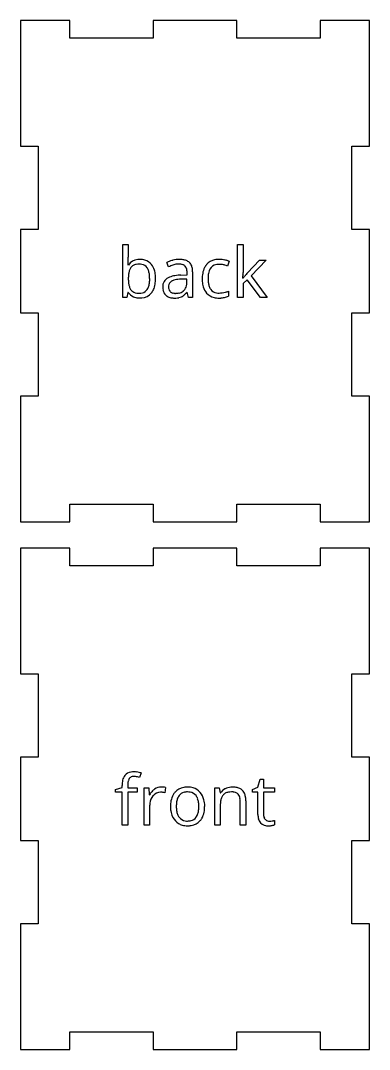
# Model space of a CAD drawing. Header units: millimetres. Extents: x 0 to 125, y 3 to 120.
# Drawn here: x 0 to 39.7, y 3 to 120.2 of the extents above; entities that cross this region are included whole.
import ezdxf

# ---------------------------------------------------------------- set-up
doc = ezdxf.new("R2010")
doc.units = ezdxf.units.MM

msp = doc.modelspace()

# ---------------------------------------------------------------- linework, layer by layer
at = {"layer": 'back_labelLayer'}
for p, q in [((11.62, 88.67), (11.62, 94.71)), ((11.62, 94.71), (12.26, 94.71)), ((12.26, 94.71), (12.26, 93.24)), ((24.68, 88.67), (24.68, 94.71)), ((24.68, 94.71), (25.32, 94.71)), ((25.32, 94.71), (25.32, 91.51)), ((16.84, 92.13), (16.64, 92.63)), ((23.73, 92.78), (23.54, 92.23)), ((25.82, 91.47), (27.2, 92.92)), ((27.96, 92.92), (26.24, 91.11)), ((27.2, 92.92), (27.96, 92.92)), ((12.23, 92.36), (12.26, 92.36)), ((18.95, 91.22), (18.95, 91.48)), ((19.57, 91.57), (19.57, 88.67)), ((18.23, 91.2), (18.95, 91.22)), ((18.93, 90.76), (18.29, 90.74)), ((18.93, 90.38), (18.93, 90.76)), ((25.29, 90.85), (25.32, 90.85)), ((25.8, 90.68), (25.32, 90.26)), ((25.32, 90.26), (25.32, 88.67)), ((27.3, 88.67), (25.8, 90.68)), ((26.24, 91.11), (28.08, 88.67)), ((12.22, 89.22), (12.08, 88.67)), ((12.26, 89.22), (12.22, 89.22)), ((18.97, 89.28), (18.94, 89.28)), ((19.1, 88.67), (18.97, 89.28)), ((23.67, 89.39), (23.67, 88.82)), ((12.08, 88.67), (11.62, 88.67)), ((19.57, 88.67), (19.1, 88.67)), ((25.32, 88.67), (24.68, 88.67)), ((28.08, 88.67), (27.3, 88.67))]:
    msp.add_line(p, q, dxfattribs=at)
for centre, radius, start, end in [((2.58, 93.1), 9.68, 355.7239, 358.1259), ((-1.16, 93.23), 13.42, 358.1123, 0.0484), ((13.46, 91.52), 1.46, 95.1835, 145.1109), ((13.59, 90.79), 2.2, 89.8744, 96.8145), ((13.62, 91.02), 1.97, 74.2393, 90.5624), ((13.75, 91.5), 1.47, 38.5631, 74.067), ((18.05, 90.02), 2.97, 106.3568, 118.335), ((18.18, 89.62), 3.38, 104.5163, 106.549), ((18.09, 90.01), 2.98, 90.0715, 104.6521), ((18.1, 90.27), 2.72, 81.568, 90.3249), ((18.25, 91.3), 1.68, 68.2273, 81.7494), ((18.47, 91.84), 1.1, 47.8683, 68.2934), ((18.51, 91.91), 1.02, 19.2331, 46.6741), ((22.42, 91.31), 1.67, 101.4913, 138.3134), ((22.62, 90.47), 2.53, 89.5892, 102.1787), ((22.64, 90.09), 2.9, 77.7702, 89.9476), ((22.58, 89.79), 3.21, 74.6797, 77.9579), ((22.88, 90.87), 2.1, 70.0945, 74.7386), ((23.16, 91.64), 1.27, 63.5035, 70.1861), ((23.31, 91.94), 0.938, 62.9254, 63.1913), ((4.18, 92.99), 8.07, 355.4721, 355.6525), ((15.73, 90.88), 3.47, 171.0668, 177.8457), ((14.3, 91.11), 2.01, 160.8926, 171.2334), ((13.44, 91.42), 1.1, 143.3382, 161.256), ((13.23, 91.55), 0.856, 120.1403, 142.4249), ((13.36, 91.32), 1.12, 100.4469, 119.6701), ((13.49, 90.64), 1.81, 89.5731, 100.7324), ((13.51, 90.96), 1.49, 78.6781, 90.375), ((13.64, 91.5), 0.939, 35.5408, 79.8011), ((13.53, 91.43), 1.07, 32.7033, 35.5243), ((13.25, 91.26), 1.4, 15.7779, 32.0151), ((12.32, 90.99), 2.36, 6.1649, 16.0397), ((13.41, 91.24), 1.9, 16.4709, 38.4075), ((12.45, 90.94), 2.91, 5.1338, 16.7974), ((18.73, 88.26), 4.31, 112.2122, 115.9641), ((18.31, 89.33), 3.16, 103.6227, 112.432), ((18.06, 90.37), 2.1, 90.4485, 103.7665), ((18.05, 90.87), 1.59, 83.6508, 90.1752), ((18.11, 91.4), 1.05, 70.5716, 83.9928), ((18.25, 91.78), 0.653, 42.7296, 71.038), ((18.19, 91.75), 0.718, 20.4094, 41.448), ((17.8, 91.6), 1.14, 7.8273, 20.6041), ((17.1, 91.49), 1.85, 359.6934, 8.0035), ((17.92, 91.69), 1.65, 6.3379, 19.6815), ((17.04, 91.58), 2.53, 359.8026, 6.6584), ((22.98, 91.02), 2.29, 153.0875, 170.1052), ((22.51, 91.25), 1.77, 138.655, 152.6853), ((23.5, 90.94), 2.16, 160.1419, 175.1368), ((22.49, 91.34), 1.08, 114.4266, 161.6633), ((22.59, 91), 1.43, 88.7194, 112.5668), ((22.63, 91), 1.43, 87.6748, 89.9748), ((22.6, 90.59), 1.84, 81.6909, 87.5079), ((22.49, 89.78), 2.66, 77.2999, 81.7345), ((22.33, 89.04), 3.42, 74.7802, 77.4498), ((22.48, 89.57), 2.86, 68.3294, 74.8831), ((21.03, 91.51), 4.29, 358.274, 359.8928), ((36.16, 82.27), 13.83, 138.3418, 139.2876), ((17.22, 90.8), 4.96, 177.6176, 180.0426), ((16.52, 90.78), 4.26, 179.7763, 185.7075), ((14.84, 90.61), 2.57, 185.5925, 194.205), ((12.31, 90.64), 2.38, 343.4171, 353.637), ((10.89, 90.82), 3.8, 359.7681, 6.3095), ((11.01, 90.79), 3.69, 353.4935, 0.2205), ((11.59, 90.78), 3.77, 350.6563, 0.338), ((11.23, 90.81), 4.13, 359.8779, 5.4094), ((17.28, 89.89), 1.11, 115.4905, 182.3568), ((17.84, 88.87), 2.28, 101.3568, 117.0798), ((17.53, 89.91), 0.687, 120.9734, 172.418), ((17.7, 89.66), 0.988, 113.5887, 121.6805), ((17.94, 89.09), 1.61, 102.7996, 113.2433), ((18.29, 86.78), 4.42, 92.4696, 101.7065), ((18.23, 87.86), 2.87, 96.3545, 102.9953), ((18.44, 86.01), 4.73, 91.8564, 96.4479), ((18.41, 84.91), 6.29, 91.7163, 92.9097), ((17.3, 90.36), 1.63, 346.9178, 0.2824), ((16.9, 90.38), 2.03, 359.8168, 0.0001), ((24.22, 90.79), 3.55, 169.8978, 180.3689), ((24.56, 90.77), 3.89, 179.9389, 183.9815), ((23.51, 90.67), 2.84, 183.5914, 196.3539), ((24.89, 90.79), 3.56, 174.531, 180.1549), ((24.45, 90.76), 3.12, 179.7042, 188.0743), ((23.33, 90.6), 1.98, 187.9315, 200.3885), ((4.4, 92.31), 20.94, 356.0329, 356.6442), ((-2.33, 92.77), 27.68, 356.0215, 356.0549), ((12.7, 91.83), 12.63, 356.6325, 357.491), ((17.69, 91.61), 7.63, 357.5042, 358.3308), ((28.43, 88.65), 3.81, 142.3234, 144.7075), ((30.45, 87.08), 6.37, 140.4331, 142.3367), ((33.1, 84.9), 9.8, 139.2799, 140.4703), ((13.42, 90.05), 1.43, 215.585, 245.8362), ((13.77, 90.33), 1.46, 193.943, 208.0218), ((13.33, 90.11), 0.971, 208.5538, 217.5604), ((13.3, 90.1), 0.934, 218.169, 253.8047), ((13.47, 90.63), 1.49, 253.1382, 266.8483), ((13.52, 91.2), 2.07, 266.3775, 270.0511), ((13.53, 90.42), 1.28, 269.3869, 285.8631), ((13.7, 90.12), 1.52, 274.064, 321.4081), ((13.63, 90.07), 0.926, 286.0163, 326.8497), ((13.17, 90.38), 1.48, 326.7105, 343.6662), ((13.48, 90.31), 1.81, 321.3161, 335.5436), ((12.9, 90.55), 2.44, 335.8306, 350.8255), ((17.79, 89.83), 1.62, 179.5458, 192.6949), ((17.24, 89.7), 1.06, 192.0828, 227.4521), ((17.86, 89.84), 1.02, 171.2123, 180.2057), ((17.76, 89.83), 0.92, 179.5265, 192.7787), ((17.45, 89.76), 0.6, 192.3265, 222.0579), ((17.43, 89.74), 0.573, 222.5803, 229.2547), ((17.51, 89.84), 0.701, 229.7837, 254.2724), ((17.61, 90.19), 1.06, 253.9396, 266.4533), ((17.64, 90.57), 1.45, 266.0783, 270.0589), ((17.66, 90.9), 1.77, 269.5792, 282.0414), ((17.79, 90.32), 1.18, 281.7121, 306.4594), ((17.84, 90.23), 1.07, 306.9881, 313.8559), ((17.84, 90.23), 1.08, 314.1892, 347.427), ((16.84, 90.93), 2.67, 314.7445, 321.7072), ((22.57, 90.39), 1.86, 196.0166, 221.1349), ((22.39, 90.25), 1.63, 221.7976, 256.802), ((22.72, 90.37), 1.33, 200.4183, 216.6393), ((22.46, 90.19), 1.02, 216.9695, 261.3103), ((22.58, 90.71), 1.56, 260.1359, 270.2692), ((22.57, 91.85), 2.69, 270.2658, 286.2891), ((22.41, 92.46), 3.33, 286.046, 292.3654), ((13.53, 90.3), 1.7, 245.9802, 255.5455), ((13.59, 90.55), 1.95, 255.7755, 270.3186), ((13.6, 90.78), 2.18, 269.9226, 275.5481), ((17.27, 89.74), 1.11, 227.769, 237.8049), ((17.36, 89.91), 1.3, 238.3273, 258.9183), ((17.5, 90.57), 1.98, 258.672, 270.4047), ((17.52, 91.49), 2.9, 269.954, 273.1491), ((17.57, 90.78), 2.19, 272.9335, 281.4139), ((17.71, 90.1), 1.48, 281.2979, 293.7314), ((17.82, 89.82), 1.19, 294.3932, 304.7372), ((17.5, 90.26), 1.73, 304.8486, 314.8531), ((22.58, 91), 2.41, 256.4244, 270.489), ((22.6, 92.12), 3.53, 269.9656, 272.8642), ((22.65, 91.3), 2.7, 272.598, 282.1879), ((22.84, 90.45), 1.83, 282.0344, 296.9455)]:
    msp.add_arc(centre, radius, start, end, dxfattribs=at)
at = {"layer": 'back_outsideCutPath'}
for p, q in [((0, 120.2), (0, 105.9)), ((5.6, 120.2), (0, 120.2)), ((5.6, 118.2), (5.6, 120.2)), ((24.6, 120.2), (15.1, 120.2)), ((15.1, 120.2), (15.1, 118.2)), ((24.6, 118.2), (24.6, 120.2)), ((39.7, 120.2), (34.1, 120.2)), ((34.1, 120.2), (34.1, 118.2)), ((39.7, 115.4), (39.7, 120.2)), ((15.1, 118.2), (5.6, 118.2)), ((34.1, 118.2), (24.6, 118.2)), ((39.7, 105.9), (39.7, 115.4)), ((0, 105.9), (2, 105.9)), ((2, 105.9), (2, 96.4)), ((37.7, 96.4), (37.7, 105.9)), ((37.7, 105.9), (39.7, 105.9)), ((2, 96.4), (0, 96.4)), ((0, 96.4), (0, 86.9)), ((39.7, 96.4), (37.7, 96.4)), ((39.7, 86.9), (39.7, 96.4)), ((0, 86.9), (2, 86.9)), ((2, 86.9), (2, 77.4)), ((37.7, 77.4), (37.7, 86.9)), ((37.7, 86.9), (39.7, 86.9)), ((2, 77.4), (0, 77.4)), ((0, 77.4), (0, 67.9)), ((39.7, 77.4), (37.7, 77.4)), ((39.7, 63.1), (39.7, 77.4)), ((0, 67.9), (0, 63.1)), ((5.6, 63.1), (5.6, 65.1)), ((5.6, 65.1), (15.1, 65.1)), ((15.1, 65.1), (15.1, 63.1)), ((24.6, 63.1), (24.6, 65.1)), ((24.6, 65.1), (34.1, 65.1)), ((34.1, 65.1), (34.1, 63.1)), ((0, 63.1), (5.6, 63.1)), ((15.1, 63.1), (24.6, 63.1)), ((34.1, 63.1), (39.7, 63.1))]:
    msp.add_line(p, q, dxfattribs=at)
at = {"layer": 'front_labelLayer'}
for p, q in [((13.71, 34.49), (13.54, 33.98)), ((10.79, 32.59), (11.55, 32.82)), ((11.55, 32.82), (11.55, 33.06)), ((12.19, 33.08), (12.19, 32.8)), ((16.49, 32.83), (16.41, 32.23)), ((26.4, 32.61), (27, 32.88)), ((27, 32.88), (27.28, 33.79)), ((27.28, 33.79), (27.65, 33.79)), ((27.65, 33.79), (27.65, 32.8)), ((10.79, 32.3), (10.79, 32.59)), ((11.55, 32.3), (10.79, 32.3)), ((11.55, 28.55), (11.55, 32.3)), ((12.19, 32.8), (13.27, 32.8)), ((13.27, 32.3), (12.19, 32.3)), ((12.19, 32.3), (12.19, 28.55)), ((13.27, 32.8), (13.27, 32.3)), ((14.05, 28.55), (14.05, 32.8)), ((14.05, 32.8), (14.58, 32.8)), ((14.58, 32.8), (14.65, 32.01)), ((14.65, 32.01), (14.68, 32.01)), ((22.09, 28.55), (22.09, 32.8)), ((22.09, 32.8), (22.61, 32.8)), ((22.61, 32.8), (22.71, 32.22)), ((22.71, 32.22), (22.74, 32.22)), ((26.4, 32.3), (26.4, 32.61)), ((27, 32.3), (26.4, 32.3)), ((27, 29.77), (27, 32.3)), ((27.65, 32.8), (28.88, 32.8)), ((28.88, 32.3), (27.65, 32.3)), ((27.65, 32.3), (27.65, 29.8)), ((28.88, 32.8), (28.88, 32.3)), ((14.69, 30.83), (14.69, 28.55)), ((22.73, 30.78), (22.73, 28.55)), ((24.99, 28.55), (24.99, 31.3)), ((25.64, 31.32), (25.64, 28.55)), ((12.19, 28.55), (11.55, 28.55)), ((14.69, 28.55), (14.05, 28.55)), ((22.73, 28.55), (22.09, 28.55)), ((25.64, 28.55), (24.99, 28.55)), ((28.91, 29.08), (28.91, 28.59))]:
    msp.add_line(p, q, dxfattribs=at)
for centre, radius, start, end in [((12.93, 33.38), 1.35, 141.7434, 168.2322), ((12.73, 33.48), 1.13, 98.2552, 139.6203), ((12.82, 33.53), 0.557, 102.7677, 144.338), ((12.9, 32.67), 1.96, 89.6697, 99.9315), ((12.9, 33.23), 0.868, 89.486, 103.4197), ((12.9, 32.71), 1.38, 83.0761, 89.7927), ((12.91, 32.55), 2.07, 81.5641, 89.7018), ((12.81, 32.03), 2.07, 76.5183, 83.0217), ((12.76, 31.54), 3.1, 75.974, 81.6564), ((12.57, 31), 3.13, 71.9613, 76.5918), ((12.51, 30.5), 4.17, 73.2964, 76.0946), ((14.16, 33.09), 2.61, 167.5776, 180.6587), ((14.4, 33.11), 2.21, 171.6528, 178.4383), ((15.23, 33.08), 3.04, 178.1974, 180.0233), ((13.52, 33.24), 1.31, 161.8437, 171.7848), ((12.98, 33.43), 0.745, 145.0689, 162.1802), ((15.98, 31.6), 1.28, 89.6797, 124.4406), ((15.99, 29.92), 2.95, 84.9923, 90.1281), ((16.06, 30.72), 2.16, 78.4893, 85.0265), ((18.84, 31.16), 1.7, 99.1759, 137.9833), ((19, 30.38), 2.5, 89.7326, 100.076), ((19.04, 30.72), 2.16, 73.5223, 90.5692), ((24.05, 31.13), 1.74, 94.3227, 115.5454), ((24.09, 30.77), 2.11, 89.9579, 94.7109), ((24.11, 30.34), 2.54, 80.5585, 90.3538), ((24.27, 31.26), 1.61, 65.1094, 80.7638), ((16.58, 30.95), 2.17, 139.4139, 150.6033), ((16.17, 30.91), 1.47, 138.9576, 174.5422), ((16.19, 31.28), 1.66, 124.2322, 139.4161), ((16.21, 30.87), 1.53, 135.621, 138.8376), ((15.93, 31.18), 1.12, 89.6335, 137.0881), ((15.94, 30.78), 1.51, 87.3438, 89.966), ((15.91, 30.32), 1.98, 81.5884, 87.1916), ((15.79, 29.47), 2.84, 77.4453, 81.6361), ((19.26, 30.93), 2.18, 150.7112, 169.4695), ((18.9, 31.11), 1.78, 138.1759, 150.2288), ((19.1, 31.11), 1.33, 142.9026, 162.3749), ((18.85, 31.29), 1.03, 103.4685, 142.3119), ((18.98, 30.8), 1.53, 89.4806, 103.8805), ((19, 30.71), 1.62, 79.3453, 90.3175), ((19.13, 31.26), 1.06, 37.9578, 80.4006), ((19.16, 31.18), 1.68, 41.1445, 73.2134), ((18.91, 31.11), 1.33, 20.0257, 37.4351), ((18.92, 30.97), 2, 13.5015, 41.0703), ((23.85, 31.52), 1.3, 116.9443, 147.6526), ((24.58, 31.02), 1.83, 159.9534, 171.3802), ((23.85, 31.3), 1.05, 140.1519, 160.3146), ((23.73, 31.38), 0.907, 118.5439, 139.1927), ((23.98, 31.29), 1.57, 115.8074, 117.6068), ((23.86, 31.11), 1.21, 100.1177, 118.1602), ((24, 30.38), 1.95, 89.5933, 100.3718), ((24.02, 30.63), 1.71, 84.0199, 90.151), ((24.08, 31.17), 1.15, 71.0828, 84.3692), ((24.23, 31.58), 0.726, 43.3791, 71.5387), ((24.19, 31.56), 0.766, 22.7024, 42.342), ((23.85, 31.42), 1.14, 8.4931, 22.658), ((24.45, 31.67), 1.16, 46.5585, 64.8783), ((24.47, 31.71), 1.12, 19.3849, 45.5997), ((23.82, 31.47), 1.8, 6.9633, 19.8364), ((22.83, 31.33), 2.81, 359.7632, 7.2115), ((16.65, 30.83), 1.95, 173.6907, 180.0882), ((20.39, 30.7), 3.34, 169.2443, 180.3881), ((20.27, 30.67), 3.22, 179.7744, 189.0933), ((21.12, 30.69), 3.4, 173.0086, 180.2464), ((20.98, 30.66), 3.26, 179.7059, 187.9161), ((19.89, 30.85), 2.16, 162.0653, 173.1675), ((18.25, 30.86), 2.02, 7.744, 20.069), ((17.08, 30.7), 3.21, 359.7076, 7.8973), ((16.9, 30.67), 3.39, 353.5363, 0.2014), ((17.99, 30.72), 2.97, 1.1277, 13.88), ((17.63, 30.66), 3.32, 349.1762, 0.3863), ((17.18, 30.68), 3.78, 359.992, 1.5419), ((25.77, 30.83), 3.04, 171.1766, 178.3218), ((26.85, 30.78), 4.12, 178.0811, 180.0236), ((23.17, 31.31), 1.82, 359.6714, 8.6878), ((19.45, 30.53), 2.38, 188.9103, 205.3171), ((19.2, 30.42), 2.12, 205.656, 208.4462), ((18.88, 30.23), 1.74, 207.7947, 238.6758), ((19.78, 30.49), 2.05, 187.7639, 200.0977), ((19.12, 30.25), 1.35, 200.0846, 216.9132), ((18.88, 30.08), 1.05, 217.301, 261.7099), ((19.14, 30.07), 1.04, 284.5662, 322.6334), ((18.86, 30.27), 1.38, 323.0089, 342.6391), ((18.07, 30.53), 2.21, 342.3616, 353.7538), ((19.1, 30.26), 1.8, 318.1439, 329.7566), ((18.75, 30.43), 2.18, 330.2507, 349.4116), ((29.03, 29.75), 2.02, 179.3551, 192.8478), ((28.94, 29.79), 1.3, 179.6416, 189.7506), ((28.49, 29.71), 0.831, 189.548, 205.7873), ((28.3, 29.62), 0.624, 206.1295, 221.4083), ((18.9, 30.27), 1.79, 238.8116, 253.2428), ((18.97, 30.54), 2.07, 253.5437, 270.4183), ((19, 30.61), 1.6, 260.5033, 270.2477), ((19, 30.97), 2.5, 269.7503, 279.8033), ((19.02, 30.51), 1.49, 269.4482, 284.7256), ((19.16, 30.21), 1.72, 278.8959, 317.9979), ((28.01, 29.48), 0.973, 190.3818, 253.8772), ((28.21, 30.15), 1.68, 253.7848, 270.8853), ((28.28, 29.61), 0.598, 221.5949, 262.3506), ((28.33, 29.87), 0.86, 261.3266, 270.1912), ((28.24, 30.12), 1.65, 270.0037, 270.7604), ((28.23, 30.48), 2.01, 270.8932, 275.5484), ((28.34, 31.12), 2.11, 269.8804, 278.3028), ((28.15, 31.26), 2.79, 275.5261, 279.2939), ((28.22, 30.88), 2.41, 279.1866, 280.1138), ((28.36, 30.95), 1.95, 278.4156, 279.0081), ((28.33, 30.3), 1.81, 280.0068, 283.3737), ((28.12, 32.47), 3.48, 278.959, 280.5104), ((28.34, 31.26), 2.25, 280.485, 282.6268), ((28.49, 29.62), 1.12, 283.3068, 288.1197), ((28.54, 30.38), 1.35, 282.5877, 285.5795), ((28.64, 29.16), 0.633, 287.989, 295.3048), ((28.64, 30.01), 0.968, 285.7246, 286.2559)]:
    msp.add_arc(centre, radius, start, end, dxfattribs=at)
at = {"layer": 'front_outsideCutPath'}
for p, q in [((0, 60.1), (0, 45.8)), ((5.6, 60.1), (0, 60.1)), ((5.6, 58.1), (5.6, 60.1)), ((24.6, 60.1), (15.1, 60.1)), ((15.1, 60.1), (15.1, 58.1)), ((24.6, 58.1), (24.6, 60.1)), ((39.7, 60.1), (34.1, 60.1)), ((34.1, 60.1), (34.1, 58.1)), ((39.7, 55.3), (39.7, 60.1)), ((15.1, 58.1), (5.6, 58.1)), ((34.1, 58.1), (24.6, 58.1)), ((39.7, 45.8), (39.7, 55.3)), ((0, 45.8), (2, 45.8)), ((2, 45.8), (2, 36.3)), ((37.7, 36.3), (37.7, 45.8)), ((37.7, 45.8), (39.7, 45.8)), ((2, 36.3), (0, 36.3)), ((0, 36.3), (0, 26.8)), ((39.7, 36.3), (37.7, 36.3)), ((39.7, 26.8), (39.7, 36.3)), ((0, 26.8), (2, 26.8)), ((2, 26.8), (2, 17.3)), ((37.7, 17.3), (37.7, 26.8)), ((37.7, 26.8), (39.7, 26.8)), ((2, 17.3), (0, 17.3)), ((0, 17.3), (0, 7.8)), ((39.7, 17.3), (37.7, 17.3)), ((39.7, 3), (39.7, 17.3)), ((0, 7.8), (0, 3)), ((5.6, 3), (5.6, 5)), ((5.6, 5), (15.1, 5)), ((15.1, 5), (15.1, 3)), ((24.6, 3), (24.6, 5)), ((24.6, 5), (34.1, 5)), ((34.1, 5), (34.1, 3)), ((0, 3), (5.6, 3)), ((15.1, 3), (24.6, 3)), ((34.1, 3), (39.7, 3))]:
    msp.add_line(p, q, dxfattribs=at)

doc.saveas('drawing.dxf')
